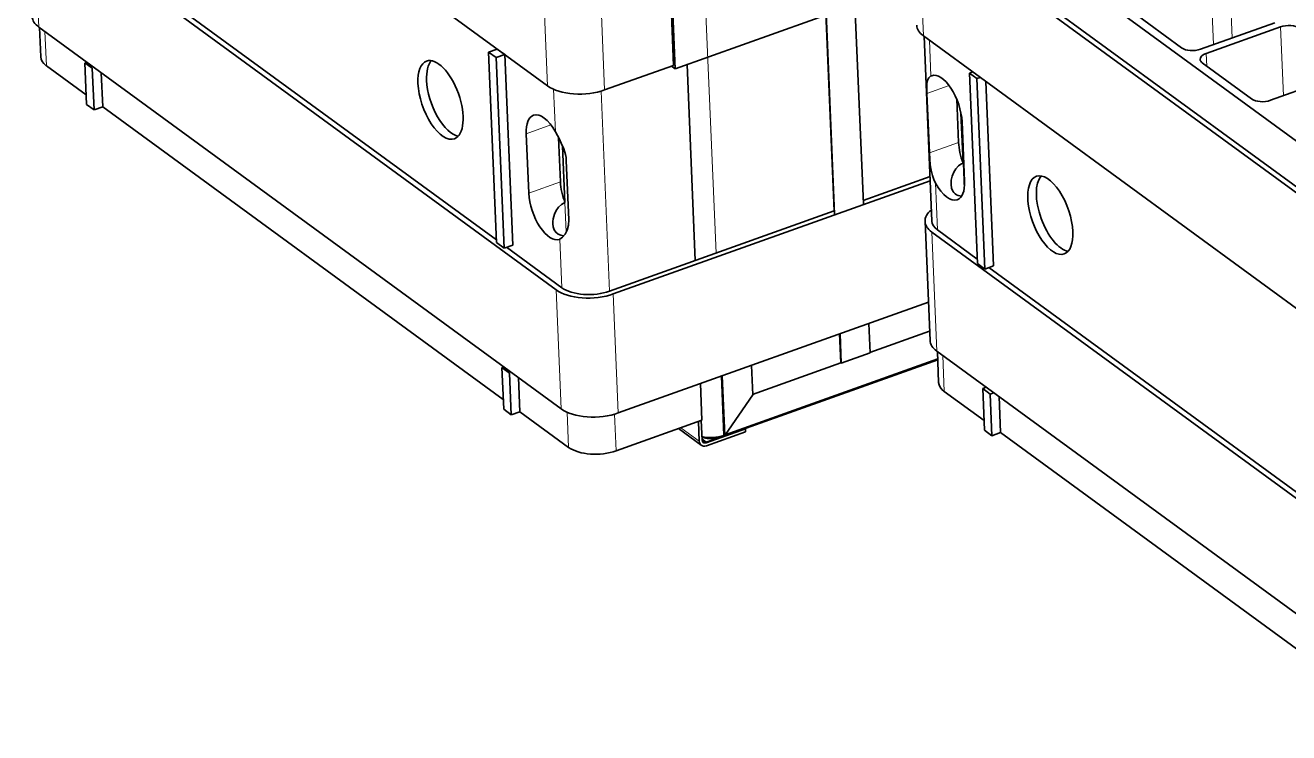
# Model space of a CAD drawing. Extents: x -1334 to -16, y -214 to 699.
# Drawn here: x -637.2 to -453.4, y 16.5 to 119.5 of the extents above; entities that cross this region are included whole.
import ezdxf

# ---------------------------------------------------------------- set-up
doc = ezdxf.new("R2010")
doc.units = 0

msp = doc.modelspace()

# ---------------------------------------------------------------- linework, layer by layer
at = {"color": 7, "lineweight": 35}
for p, q in [((-561.193, 110.664), (-637.194, 166.23)), ((-515.248, 93.488), (-518.313, 166.296)), ((-519.498, 92.46), (-522.541, 164.741)), ((-522.495, 164.801), (-519.43, 91.993)), ((-559.943, 80.975), (-635.944, 136.541)), ((-498.487, 136.431), (-438.889, 92.858)), ((-431.235, 79.707), (-507.237, 135.273)), ((-568.622, 88.231), (-627.859, 131.54)), ((-439.914, 86.963), (-498.936, 130.114)), ((-542.622, 113.143), (-507.741, 125.615)), ((-559.214, 63.645), (-635.215, 119.211)), ((-430.506, 62.377), (-506.507, 117.943)), ((-506.414, 117.876), (-505.281, 90.964)), ((-569.773, 115.569), (-568.606, 87.843)), ((-568.68, 114.77), (-567.512, 87.043)), ((-567.425, 115.218), (-566.258, 87.492)), ((-540.908, 113.756), (-539.707, 85.234)), ((-499.814, 112.521), (-498.647, 84.795)), ((-498.72, 111.722), (-497.553, 83.995)), ((-497.429, 111.307), (-496.298, 84.444)), ((-625.928, 107.604), (-567.644, 64.991)), ((-551.644, 80.371), (-505.526, 96.86)), ((-552.19, 80.77), (-519.498, 92.46)), ((-429.3, 33.818), (-505.301, 89.384)), ((-437.983, 41.077), (-496.97, 84.204)), ((-550.914, 63.041), (-505.782, 79.178)), ((-428.57, 16.489), (-504.571, 72.055)), ((-504.429, 70.778), (-535.84, 59.547)), ((-504.435, 70.912), (-535.352, 59.858)), ((-495.277, 60.183), (-436.993, 17.571))]:
    msp.add_line(p, q, dxfattribs=at)
at = {"color": 7, "lineweight": 13}
for p, q in [((-536.687, 86.313), (-539.739, 158.786)), ((-553.416, 109.892), (-552.19, 80.77))]:
    msp.add_line(p, q, dxfattribs=at)
at = {"color": 7, "lineweight": 13, "ltscale": 0.433611}
for p, q in [((-635.215, 119.211), (-635.944, 136.541)), ((-506.507, 117.943), (-507.237, 135.273)), ((-504.571, 72.055), (-505.301, 89.384)), ((-559.943, 80.975), (-559.214, 63.645)), ((-550.914, 63.041), (-551.644, 80.371))]:
    msp.add_line(p, q, dxfattribs=at)
at = {"color": 7, "lineweight": 35, "ltscale": 0.411931}
msp.add_line((-542.856, 113.649), (-543.549, 130.112), dxfattribs=at)
at = {"color": 7, "lineweight": 35, "ltscale": 0.429275}
msp.add_line((-543.345, 130.299), (-542.622, 113.143), dxfattribs=at)
at = {"color": 7, "lineweight": 13, "ltscale": 0.41193}
msp.add_line((-561.886, 127.127), (-561.193, 110.664), dxfattribs=at)
at = {"color": 7, "lineweight": 13, "ltscale": 0.411931}
msp.add_line((-552.894, 110.06), (-553.587, 126.523), dxfattribs=at)
at = {"color": 7, "lineweight": 13, "ltscale": 0.250919}
for p, q in [((-464.71, 126.692), (-464.288, 116.664)), ((-454.54, 119.257), (-454.118, 109.229))]:
    msp.add_line(p, q, dxfattribs=at)
at = {"color": 7, "lineweight": 13, "ltscale": 0.221572}
msp.add_line((-461.943, 126.491), (-461.571, 117.636), dxfattribs=at)
at = {"color": 7, "lineweight": 35, "ltscale": 0.221822}
for p, q in [((-468.937, 116.193), (-476.1, 121.429)), ((-465.93, 113.994), (-458.767, 108.757))]:
    msp.add_line(p, q, dxfattribs=at)
at = {"color": 7, "lineweight": 35, "ltscale": 0.287012}
for p, q in [((-455.36, 119.856), (-466.17, 115.991)), ((-456, 108.556), (-445.19, 112.421))]:
    msp.add_line(p, q, dxfattribs=at)
at = {"color": 7, "lineweight": 35, "ltscale": 0.106556}
msp.add_line((-635.122, 119.144), (-634.943, 114.885), dxfattribs=at)
at = {"color": 7, "lineweight": 13, "ltscale": 0.124378}
msp.add_line((-634.339, 118.571), (-634.129, 113.6), dxfattribs=at)
at = {"color": 7, "lineweight": 35, "ltscale": 0.287013}
msp.add_line((-454.54, 119.257), (-465.35, 115.392), dxfattribs=at)
at = {"color": 7, "lineweight": 35, "ltscale": 0.033312}
for p, q in [((-568.519, 116.018), (-569.773, 115.569)), ((-496.532, 59.735), (-495.277, 60.183))]:
    msp.add_line(p, q, dxfattribs=at)
at = {"color": 7, "lineweight": 35, "ltscale": 0.033866}
for p, q in [((-567.425, 115.218), (-568.519, 116.018)), ((-567.84, 69.647), (-566.746, 68.848)), ((-496.532, 59.735), (-497.625, 60.534))]:
    msp.add_line(p, q, dxfattribs=at)
at = {"color": 7, "lineweight": 13, "ltscale": 0.130145}
msp.add_line((-505.631, 117.303), (-505.412, 112.102), dxfattribs=at)
at = {"color": 7, "lineweight": 35, "ltscale": 0.151764}
for p, q in [((-628.532, 114.02), (-628.276, 107.955)), ((-627.438, 113.22), (-627.183, 107.155)), ((-567.84, 69.647), (-567.585, 63.582)), ((-566.746, 68.848), (-566.491, 62.782)), ((-497.881, 66.599), (-497.625, 60.534)), ((-496.787, 65.8), (-496.532, 59.735))]:
    msp.add_line(p, q, dxfattribs=at)
at = {"color": 7, "lineweight": 35, "ltscale": 0.033867}
for p, q in [((-628.532, 114.02), (-627.438, 113.22)), ((-499.814, 112.521), (-498.72, 111.722)), ((-497.881, 66.599), (-496.787, 65.8))]:
    msp.add_line(p, q, dxfattribs=at)
at = {"color": 7, "lineweight": 35, "ltscale": 0.033865}
for p, q in [((-569.773, 115.569), (-568.68, 114.77)), ((-627.183, 107.155), (-628.276, 107.955)), ((-568.606, 87.843), (-567.512, 87.043)), ((-498.647, 84.795), (-497.553, 83.995)), ((-567.585, 63.582), (-566.491, 62.782))]:
    msp.add_line(p, q, dxfattribs=at)
at = {"color": 7, "lineweight": 35, "ltscale": 0.033314}
for p, q in [((-567.425, 115.218), (-568.68, 114.77)), ((-627.183, 107.155), (-625.928, 107.604)), ((-566.258, 87.492), (-567.512, 87.043)), ((-496.298, 84.444), (-497.553, 83.995)), ((-565.236, 63.231), (-566.491, 62.782))]:
    msp.add_line(p, q, dxfattribs=at)
at = {"color": 7, "lineweight": 13, "ltscale": 0.047021}
msp.add_line((-465.35, 115.392), (-465.271, 113.512), dxfattribs=at)
at = {"color": 7, "lineweight": 35, "ltscale": 0.179433}
for p, q in [((-634.129, 113.6), (-628.336, 109.364)), ((-503.479, 66.18), (-497.685, 61.944))]:
    msp.add_line(p, q, dxfattribs=at)
at = {"color": 7, "lineweight": 35, "ltscale": 0.124378}
for p, q in [((-626.137, 112.575), (-625.928, 107.604)), ((-565.446, 68.202), (-565.236, 63.231))]:
    msp.add_line(p, q, dxfattribs=at)
at = {"color": 7, "lineweight": 35, "ltscale": 0.266504}
msp.add_line((-552.894, 110.06), (-542.856, 113.649), dxfattribs=at)
at = {"color": 7, "lineweight": 35, "ltscale": 0.01678}
msp.add_line((-543.164, 113.539), (-542.622, 113.143), dxfattribs=at)
at = {"color": 7, "lineweight": 35, "ltscale": 0.012891}
for p, q in [((-499.328, 112.695), (-499.814, 112.521)), ((-498.235, 111.896), (-498.72, 111.722))]:
    msp.add_line(p, q, dxfattribs=at)
at = {"color": 7, "lineweight": 13, "ltscale": 0.085795}
msp.add_line((-502.779, 110.716), (-506.01, 109.56), dxfattribs=at)
at = {"color": 7, "lineweight": 13, "ltscale": 0.155465}
msp.add_line((-560.323, 110.169), (-560.062, 103.956), dxfattribs=at)
at = {"color": 7, "lineweight": 35, "ltscale": 0.216806}
for p, q in [((-506.01, 109.56), (-505.646, 100.896)), ((-500.527, 96.773), (-500.892, 105.438)), ((-558.473, 99.816), (-558.108, 91.151))]:
    msp.add_line(p, q, dxfattribs=at)
at = {"color": 7, "lineweight": 35, "ltscale": 0.157643}
msp.add_line((-501.659, 108.716), (-501.394, 102.416), dxfattribs=at)
at = {"color": 7, "lineweight": 35, "ltscale": 0.181978}
msp.add_line((-501.044, 106.689), (-500.738, 99.417), dxfattribs=at)
at = {"color": 7, "lineweight": 13, "ltscale": 0.095066}
msp.add_line((-564.29, 103.689), (-560.709, 104.969), dxfattribs=at)
at = {"color": 7, "lineweight": 35, "ltscale": 0.216805}
msp.add_line((-563.925, 95.024), (-564.29, 103.689), dxfattribs=at)
at = {"color": 7, "lineweight": 35, "ltscale": 0.161006}
msp.add_line((-559.595, 103.103), (-559.324, 96.669), dxfattribs=at)
at = {"color": 7, "lineweight": 35, "ltscale": 0.206591}
msp.add_line((-559.016, 101.926), (-558.668, 93.67), dxfattribs=at)
at = {"color": 7, "lineweight": 13, "ltscale": 0.112878}
msp.add_line((-501.394, 102.416), (-505.646, 100.896), dxfattribs=at)
at = {"color": 7, "lineweight": 13, "ltscale": 0.093689}
msp.add_line((-500.738, 99.417), (-500.58, 95.673), dxfattribs=at)
at = {"color": 7, "lineweight": 35, "ltscale": 0.257995}
msp.add_line((-515.268, 93.972), (-505.551, 97.446), dxfattribs=at)
at = {"color": 7, "lineweight": 13, "ltscale": 0.122149}
msp.add_line((-559.324, 96.669), (-563.925, 95.024), dxfattribs=at)
at = {"color": 7, "lineweight": 13, "ltscale": 0.17065}
msp.add_line((-504.755, 96.506), (-504.468, 89.686), dxfattribs=at)
at = {"color": 7, "lineweight": 13, "ltscale": 0.108045}
msp.add_line((-558.668, 93.67), (-558.486, 89.352), dxfattribs=at)
at = {"color": 7, "lineweight": 35, "ltscale": 0.433611}
msp.add_line((-505.547, 73.597), (-506.277, 90.926), dxfattribs=at)
at = {"color": 7, "lineweight": 13, "ltscale": 0.17732}
msp.add_line((-559.405, 88.36), (-559.107, 81.274), dxfattribs=at)
at = {"color": 7, "lineweight": 35, "ltscale": 0.17932}
msp.add_line((-498.674, 85.45), (-504.465, 89.683), dxfattribs=at)
at = {"color": 7, "lineweight": 35, "ltscale": 0.24962}
msp.add_line((-559.107, 81.274), (-567.167, 87.167), dxfattribs=at)
at = {"color": 7, "lineweight": 35, "ltscale": 0.1073}
for p, q in [((-514.462, 76.075), (-514.281, 71.787)), ((-518.464, 70.291), (-518.644, 74.579)), ((-531.534, 69.971), (-531.354, 65.682))]:
    msp.add_line(p, q, dxfattribs=at)
at = {"color": 7, "lineweight": 35, "ltscale": 0.105833}
msp.add_line((-518.518, 70.331), (-518.696, 74.561), dxfattribs=at)
at = {"color": 7, "lineweight": 35, "ltscale": 0.230441}
msp.add_line((-514.284, 71.845), (-505.604, 74.949), dxfattribs=at)
at = {"color": 7, "lineweight": 35, "ltscale": 0.111044}
msp.add_line((-514.281, 71.787), (-518.464, 70.291), dxfattribs=at)
at = {"color": 7, "lineweight": 35, "ltscale": 0.113226}
msp.add_line((-504.482, 71.99), (-504.292, 67.464), dxfattribs=at)
at = {"color": 7, "lineweight": 35, "ltscale": 0.34085}
msp.add_line((-531.356, 65.741), (-518.518, 70.331), dxfattribs=at)
at = {"color": 7, "lineweight": 35, "ltscale": 0.001692}
msp.add_line((-518.518, 70.331), (-518.464, 70.291), dxfattribs=at)
at = {"color": 7, "lineweight": 13, "ltscale": 0.131048}
msp.add_line((-503.699, 71.417), (-503.479, 66.18), dxfattribs=at)
at = {"color": 7, "lineweight": 13, "ltscale": 0.215649}
msp.add_line((-535.57, 59.779), (-535.933, 68.398), dxfattribs=at)
at = {"color": 7, "lineweight": 35, "ltscale": 0.214866}
msp.add_line((-535.53, 59.826), (-535.891, 68.413), dxfattribs=at)
at = {"color": 7, "lineweight": 35, "ltscale": 0.217654}
msp.add_line((-535.426, 59.75), (-535.792, 68.448), dxfattribs=at)
at = {"color": 7, "lineweight": 35, "ltscale": 0.133215}
msp.add_line((-538.953, 67.318), (-538.729, 61.994), dxfattribs=at)
at = {"color": 7, "lineweight": 35, "ltscale": 0.013745}
msp.add_line((-497.363, 66.784), (-497.881, 66.599), dxfattribs=at)
at = {"color": 7, "lineweight": 35, "ltscale": 0.179891}
msp.add_line((-531.354, 65.682), (-535.426, 59.75), dxfattribs=at)
at = {"color": 7, "lineweight": 35, "ltscale": 0.013743}
msp.add_line((-496.269, 65.985), (-496.787, 65.8), dxfattribs=at)
at = {"color": 7, "lineweight": 35, "ltscale": 0.131048}
msp.add_line((-495.497, 65.421), (-495.277, 60.183), dxfattribs=at)
at = {"color": 7, "lineweight": 35, "ltscale": 0.220129}
msp.add_line((-565.236, 63.231), (-558.128, 58.034), dxfattribs=at)
at = {"color": 7, "lineweight": 13, "ltscale": 0.128018}
msp.add_line((-558.344, 63.15), (-558.128, 58.034), dxfattribs=at)
at = {"color": 7, "lineweight": 13, "ltscale": 0.133664}
msp.add_line((-551.437, 62.873), (-551.212, 57.531), dxfattribs=at)
at = {"color": 7, "lineweight": 35, "ltscale": 0.331431}
msp.add_line((-538.729, 61.994), (-551.212, 57.531), dxfattribs=at)
at = {"color": 7, "lineweight": 35, "ltscale": 0.102725}
msp.add_line((-538.841, 58.343), (-542.158, 60.768), dxfattribs=at)
at = {"color": 7, "lineweight": 13, "ltscale": 0.082375}
msp.add_line((-539.136, 58.953), (-541.796, 60.898), dxfattribs=at)
at = {"color": 7, "lineweight": 35, "ltscale": 0.071384}
for p, q in [((-539.256, 61.806), (-539.136, 58.953)), ((-538.838, 61.955), (-538.718, 59.102))]:
    msp.add_line(p, q, dxfattribs=at)
at = {"color": 7, "lineweight": 35, "ltscale": 0.151019}
for p, q in [((-532.419, 60.739), (-538.107, 58.705)), ((-538.107, 58.705), (-532.419, 60.739)), ((-532.4, 60.306), (-538.088, 58.272))]:
    msp.add_line(p, q, dxfattribs=at)
at = {"color": 7, "lineweight": 35, "ltscale": 0.000778858}
msp.add_line((-532.419, 60.739), (-532.42, 60.77), dxfattribs=at)
at = {"color": 7, "lineweight": 35, "ltscale": 0.01084}
msp.add_line((-532.419, 60.739), (-532.4, 60.306), dxfattribs=at)
at = {"color": 7, "lineweight": 35, "ltscale": 0.018991}
for p, q in [((-538.724, 59.24), (-538.11, 58.792)), ((-538.72, 59.154), (-538.107, 58.705))]:
    msp.add_line(p, q, dxfattribs=at)
at = {"color": 7, "lineweight": 13, "ltscale": 0.018991}
msp.add_line((-538.107, 58.705), (-538.72, 59.154), dxfattribs=at)
at = {"color": 7, "lineweight": 35, "ltscale": 0.042987}
msp.add_line((-538.11, 58.792), (-536.491, 59.371), dxfattribs=at)
at = {"color": 7, "lineweight": 35, "ltscale": 0.001851}
msp.add_line((-535.501, 59.804), (-535.57, 59.779), dxfattribs=at)
at = {"color": 7, "lineweight": 35, "ltscale": 0.003217}
msp.add_line((-535.53, 59.826), (-535.426, 59.75), dxfattribs=at)
at = {"color": 7, "lineweight": 35, "ltscale": 0.002168}
msp.add_line((-538.107, 58.705), (-538.11, 58.792), dxfattribs=at)
at = {"color": 7, "lineweight": 35}
for points in [[(-505.412, 112.102), (-505.588, 111.991), (-505.728, 111.848), (-505.864, 111.605), (-505.952, 111.307), (-506.002, 110.959), (-506.025, 110.535), (-506.01, 109.56)], [(-560.062, 103.956), (-559.477, 102.881), (-559.199, 102.328), (-558.838, 101.486), (-558.587, 100.649), (-558.51, 100.23), (-558.473, 99.816)], [(-504.755, 96.506), (-505.009, 97.049), (-505.205, 97.624), (-505.384, 98.379), (-505.505, 99.145), (-505.595, 100.039), (-505.646, 100.896)], [(-502.491, 96.324), (-502.46, 96.914), (-502.324, 97.51), (-502.091, 98.089), (-501.791, 98.586), (-501.401, 99.018), (-501.088, 99.25), (-500.738, 99.417)], [(-500.957, 94.584), (-501.467, 94.696), (-501.694, 94.804), (-501.896, 94.945), (-502.07, 95.118), (-502.215, 95.318), (-502.412, 95.788), (-502.491, 96.324)], [(-560.422, 90.578), (-560.416, 90.928), (-560.371, 91.285), (-560.174, 91.995), (-559.929, 92.515), (-559.6, 92.993), (-559.179, 93.395), (-558.934, 93.551), (-558.668, 93.67)], [(-558.83, 88.833), (-559.273, 88.908), (-559.664, 89.081), (-559.984, 89.352), (-560.218, 89.705), (-560.362, 90.121), (-560.422, 90.578)], [(-559.405, 88.36), (-559.204, 88.481), (-559.004, 88.647), (-558.636, 89.095), (-558.344, 89.666), (-558.152, 90.374), (-558.108, 91.151)], [(-538.733, 59.479), (-537.95, 59.316), (-537.165, 59.291), (-536.414, 59.386), (-535.84, 59.547)]]:
    msp.add_lwpolyline(points, dxfattribs=at)
for centre, major_axis, ratio, start_param, end_param in [((-630.196, 121.006), (5.995, 0.252), 0.4979214, 3.1417078, 3.6995711), ((-501.488, 119.738), (5.995, 0.252), 0.4979214, 3.1417078, 3.6995711), ((-453.446, 118.457), (-1.998, -0.084), 0.4979214, 3.6995711, 5.2703675), ((-467.264, 116.791), (-1.998, -0.084), 0.4979214, 0.5579785, 2.1287748), ((-629.947, 115.096), (-4.996, -0.21), 0.4979214, 0.0001151, 0.5579785), ((-576.772, 108.616), (-2.02, 5.65), 0.4591702, 0.0000349, 0.975804), ((-575.517, 109.064), (-2.02, 5.65), 0.4591702, 0.2442571, 0.975804), ((-576.772, 108.616), (-2.02, 5.65), 0.4591702, 3.1416276, 6.2832202), ((-464.257, 114.592), (-1.998, -0.084), 0.4979214, 5.2703675, 6.2833005), ((-464.257, 114.592), (-1.998, -0.084), 0.4979214, 0.0001151, 0.5579785), ((-503.626, 107.437), (-1.683, 4.708), 0.4591702, 0.0000001, 0.0485088), ((-503.626, 107.437), (-1.683, 4.708), 0.4591702, 4.1173966, 6.2831854), ((-576.772, 108.616), (-2.02, 5.65), 0.4591702, 0.975804, 3.1416276), ((-575.517, 109.064), (-2.02, 5.65), 0.4591702, 0.975804, 2.8973362), ((-556.174, 112.459), (5.995, 0.252), 0.4979214, 3.6995711, 5.2703675), ((-457.094, 109.355), (-1.998, -0.084), 0.4979214, 0.5579785, 2.1287748), ((-561.556, 101.69), (-1.683, 4.708), 0.4591702, 5.0446919, 6.2832303), ((-561.556, 101.69), (-1.683, 4.708), 0.4591702, 0.0000449, 0.975804), ((-498.66, 100.417), (-1.683, 4.708), 0.4591702, 0.975804, 1.6193051), ((-488.045, 91.846), (-2.02, 5.65), 0.4591702, 0.0000349, 3.1416276), ((-486.79, 92.295), (-2.02, 5.65), 0.4591702, 0.2442571, 2.8973362), ((-488.045, 91.846), (-2.02, 5.65), 0.4591702, 4.1173966, 6.2832202), ((-556.591, 94.67), (-1.683, 4.708), 0.4591702, 0.975804, 1.6193051), ((-503.261, 98.772), (-1.683, 4.708), 0.4591702, 1.9030992, 3.1416376), ((-503.261, 98.772), (-1.683, 4.708), 0.4591702, 3.1416376, 4.1173966), ((-561.191, 93.025), (-1.683, 4.708), 0.4591702, 0.975804, 3.1415928), ((-500.282, 91.178), (5.995, 0.252), 0.4979214, 2.5569731, 3.1417078), ((-500.282, 91.178), (5.995, 0.252), 0.4979214, 3.1417078, 3.6995711), ((-500.282, 91.178), (4.996, 0.21), 0.4979214, 3.1417078, 3.6995711), ((-561.191, 93.025), (-1.683, 4.708), 0.4591702, 3.1415928, 3.1901014), ((-488.045, 91.846), (-2.02, 5.65), 0.4591702, 3.1416276, 4.1173966), ((-554.924, 82.769), (5.995, 0.252), 0.4979214, 3.6995711, 5.2703675), ((-554.924, 82.769), (4.996, 0.21), 0.4979214, 3.6995711, 5.2703675), ((-499.553, 73.849), (5.995, 0.252), 0.4979214, 3.1417078, 3.6995711), ((-499.296, 67.675), (-4.996, -0.21), 0.4979214, 0.0001151, 0.5579785), ((-554.195, 65.44), (5.995, 0.252), 0.4979214, 3.6995711, 5.2703675), ((-538.132, 59.312), (0.708, 0.969), 0.7356881, 2.3966609, 3.1414711), ((-537.271, 61.023), (3.107, 0.131), 0.4979214, 4.199375, 5.2703675), ((-538.132, 59.312), (0.413, 0.565), 0.7356881, 2.3966609, 3.1414711), ((-553.946, 59.53), (-4.996, -0.21), 0.4979214, 0.5579785, 2.1287748), ((-538.132, 59.312), (0.708, 0.969), 0.7356881, 3.1414711, 3.9674572), ((-538.132, 59.312), (0.413, 0.565), 0.7356881, 3.1414711, 3.9674572)]:
    msp.add_ellipse(centre, major_axis=major_axis, ratio=ratio, start_param=start_param, end_param=end_param, dxfattribs=at)
at = {"color": 7, "lineweight": 13}
msp.add_ellipse((-536.55, 61.534), major_axis=(0.71, -1.987), ratio=0.4591702, start_param=6.2831761, end_param=6.6330728, dxfattribs=at)

doc.saveas('drawing.dxf')
